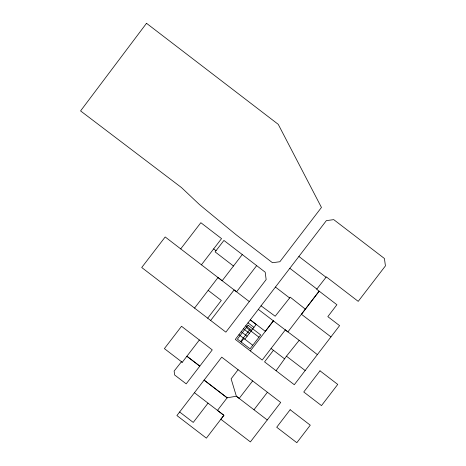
<?xml version="1.0" encoding="UTF-8"?>
<svg xmlns="http://www.w3.org/2000/svg" width="466" height="466" viewBox="0 0 466 466"><rect width="100%" height="100%" fill="white"/><g stroke="black" fill="none" stroke-linecap="round" stroke-linejoin="round"><path stroke-width="0.7" d="M276.07 370.726L286.474 356.17L299.172 340.337L317.352 354.626L294.296 384.718L264.566 361.878L273.46 350.286M199.361 339.988L182.241 362.309L164.387 348.615L181.524 326.282L212.263 349.896L186.196 383.862L174.645 374.996L174.127 371.064L181.455 361.75L182.2 362.315M194.421 392.716L223.896 415.317L206.386 438.145L176.911 415.544L221.729 357.154L280.707 402.455L267.28 419.948M285.326 329.916L262.195 360.061L235.318 339.405L326.369 220.622L333.743 219.637L384.438 258.514L385.423 265.894L358.214 301.368L326.322 276.886L316.699 289.258L336.906 304.741L327.831 316.63L339.586 325.647L317.352 354.626M240.596 341.578L249.496 329.969M241.19 342.032L243.91 338.485M244.86 339.201L256.189 324.418L250.277 319.886L265.329 331.361M208.028 403.142L193.244 422.423L179.637 411.996M250.324 350.939L273.402 320.841M238.103 369.73L231.113 378.835L236.361 396.222L239.204 398.413L252.659 380.908M227.128 397.807L217.471 410.4L223.896 415.317L220.872 419.266L250.388 441.914L267.239 419.953L236.32 396.228L227.128 397.807L204.079 380.122M330.942 336.895L301.426 314.259L319.169 291.151L287.895 331.92L258.315 309.372M253.987 409.754L267.426 392.244M180.697 248.92L200.846 222.696L221.554 238.621L201.411 264.834M233.46 266.01L215.117 251.896L223.925 240.439L265.183 272.179L266.156 279.571L225.87 332.147L141.722 267.507L165.191 236.961L249.31 301.589M194.549 308.084L218.018 277.538L222.171 280.742L242.268 254.553M207.69 318.185L221.309 300.453L208.168 290.365M210.655 320.451L234.107 289.922L236.582 291.815L256.661 265.626M261.042 305.824L275.185 316.228L290.236 297.197L305.358 309.15M265.288 331.367L273.367 320.847M299.172 340.337L285.285 329.922M246.298 327.528L258.98 337.198M248.011 322.839L253.923 327.371M245.745 325.798L251.657 330.33M243.479 328.757L249.392 333.289M241.213 331.71L247.126 336.242M238.947 334.67L252.782 345.283M298.892 256.457L326.025 277.258M289.817 268.288L316.88 289.031M275.423 287.068L289.636 297.972M213.661 248.902L216.026 250.72M286.433 356.175L305.172 370.534M186.901 356.228L199.821 366.136L186.866 356.234M204.114 380.116L227.163 397.801M271.055 348.475L284.563 358.837M146.51 23.3L80.577 110.92L181.501 187.582L199.664 204.755L236.017 234.683L272.464 262.713L279.856 261.741L321.458 207.457L278.249 124.34L146.51 23.3M248.052 325.239L237.404 339.132L250.061 348.83L260.704 334.938L248.052 325.239M290.149 409.725L276.711 427.246L296.825 442.7L310.269 425.178L290.149 409.725M319.996 370.82L303.756 391.993L321.488 405.612L337.745 384.421L319.996 370.82"/></g></svg>
